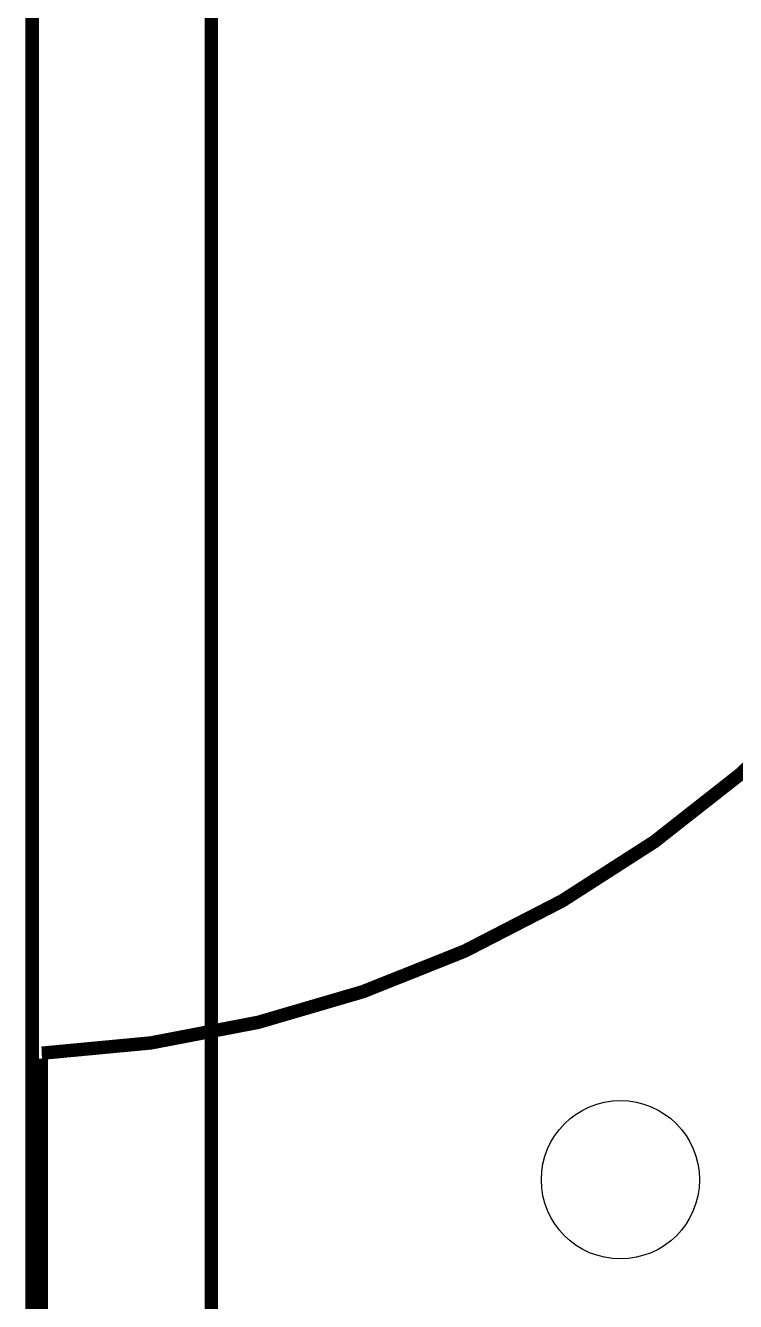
# Model space of a CAD drawing. Extents: x 66 to 205, y -127 to -80.
# Drawn here: x 98.24 to 104.98, y -114.88 to -102.78 of the extents above; entities that cross this region are included whole.
import ezdxf

# ---------------------------------------------------------------- set-up
doc = ezdxf.new("R2010")
doc.units = 0
doc.layers.get('0').update_dxf_attribs({"linetype": 'CONTINUOUS'})
for name, color, linetype in [('MKSMINI12864-B_SILKS_GBR', 5, 'CONTINUOUS'), ('MKSMINI12864-EDGE_CUTS_GBR', 3, 'CONTINUOUS'), ('MKSMINI12864-NPTH_DRL', 12, 'CONTINUOUS')]:
    doc.layers.add(name, color=color, linetype=linetype)

# ---------------------------------------------------------------- blocks, each defined once
blk = doc.blocks.new('ROUND_63')
blk.add_circle((0, 0), 0.751)

msp = doc.modelspace()

# ---------------------------------------------------------------- linework, layer by layer
at = {"layer": 'MKSMINI12864-B_SILKS_GBR', "const_width": 0.127}
msp.add_lwpolyline([(98.390622, -112.528286, 0.9549773), (98.386, -90.7285)], format="xyb", dxfattribs=at)
msp.add_lwpolyline([(98.386, -115.5285), (98.386, -112.5785)], dxfattribs=at)
at = {"layer": 'MKSMINI12864-EDGE_CUTS_GBR', "const_width": 0.127}
for points in [[(98.3, -121.5), (98.3, -80)], [(100, -115.82), (100, -86.614)]]:
    msp.add_lwpolyline(points, dxfattribs=at)

# ---------------------------------------------------------------- block references
at = {"layer": 'MKSMINI12864-NPTH_DRL'}
msp.add_blockref('ROUND_63', (103.886, -113.7285), dxfattribs=at)

doc.saveas('drawing.dxf')
